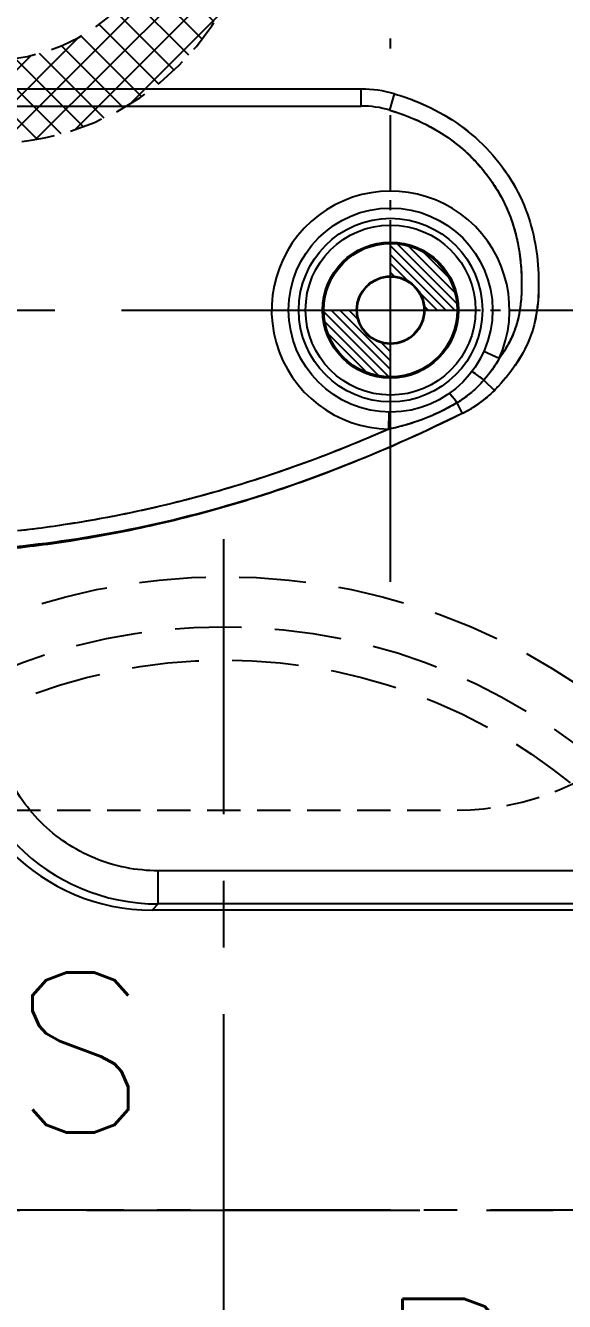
# Model space of a CAD drawing. Header units: millimetres. Extents: x 29875 to 31218, y -21313 to -20364.
# Drawn here: x 30588.87 to 30605.04, y -20619.98 to -20581.7 of the extents above; entities that cross this region are included whole.
import ezdxf

# ---------------------------------------------------------------- set-up
doc = ezdxf.new("R2010")
doc.units = ezdxf.units.MM
doc.header["$LTSCALE"] = 8
for name, pattern in [('CENTER', [2, 1.25, -0.25, 0.25, -0.25]), ('CENTER2', [1.125, 0.75, -0.125, 0.125, -0.125]), ('HIDDEN', [0.375, 0.25, -0.125]), ('HIDDEN2', [0.1875, 0.125, -0.0625])]:
    doc.linetypes.add(name, pattern=pattern)
doc.layers.get('DEFPOINTS').update_dxf_attribs({"color": 6})
for name, color, linetype in [('Cav-cor', 30, 'Continuous'), ('CL', 1, 'Continuous'), ('PIN', 5, 'Continuous'), ('PRODUCT', 1, 'Continuous'), ('SP', 3, 'Continuous'), ('WT', 4, 'Continuous')]:
    doc.layers.add(name, color=color, linetype=linetype)
doc.layers.add('dim', color=3, linetype='Continuous', lineweight=15)
doc.styles.get("Standard").update_dxf_attribs({"font": 'txt.shx', "width": 0.8, "bigfont": 'chineset.shx'})
doc.dimstyles.new('ISO-25', dxfattribs={"dimtxt": 5, "dimasz": 4, "dimexe": 0.3, "dimexo": 0.3, "dimtad": 0, "dimzin": 1, "dimdsep": 46, "dimtxsty": 'Standard', "dimcen": 0, "dimclrd": 3, "dimclre": 3, "dimclrt": 3, "dimazin": 0, "dimtfac": 1, "dimtofl": 0, "dimtmove": 0, "dimatfit": 0, "dimfxl": 0, "dimarcsym": 0})

# ---------------------------------------------------------------- blocks, each defined once
blk = doc.blocks.new('20160827.135622')
at = {"layer": 'SP', "linetype": 'CENTER'}
for p, q in [((0, -20.125), (0, 20.125)), ((-20.125, 0), (20.125, 0))]:
    blk.add_line(p, q, dxfattribs=at)
at = {"layer": 'SP', "linetype": 'HIDDEN'}
for radius in [19, 17.5, 16.5]:
    blk.add_circle((0, 0), radius, dxfattribs=at)
at = {"layer": 'SP'}
for s, p in [('S', (-6.365, 2.328)), ('P', (4.536, -7.457))]:
    blk.add_text(s, height=4.796, dxfattribs=at).set_placement(p)
blk = doc.blocks.new('20150513.114820')
at = {"layer": 'WT', "linetype": 'Continuous'}
h = blk.add_hatch(dxfattribs=at)
h.set_pattern_fill('ANSI37', color=125, scale=5, angle=270, style=0)
h.set_pattern_definition([(315, (23425.0146, -23957.4168), (0.441941738, 0.441941738), []), (45, (23425.0146, -23957.4168), (-0.441941738, 0.441941738), [])])
h.paths.add_polyline_path([(8, 0), (5.5, 0, 1), (-5.5, 0), (-8, 0, -1)])
h.paths.add_polyline_path([(-8, 0), (-5.5, 0, 0.414214), (0, -5.5, 0.414214), (5.5, 0), (8, 0, -0.414214), (0, -8, -0.414214)])
at = {"layer": 'WT', "color": 125, "linetype": 'CENTER2', "ltscale": 0.4}
for p, q in [((0, 8.788), (0, -8.788)), ((8.788, 0), (-8.788, 0))]:
    blk.add_line(p, q, dxfattribs=at)
at = {"layer": 'WT', "color": 125, "linetype": 'HIDDEN2'}
for radius in [8, 5.5, 4]:
    blk.add_circle((0, 0), radius, dxfattribs=at)
blk = doc.blocks.new('*D27718')
at = {"layer": 'DEFPOINTS', "color": 0}
for p in [(30587.82, -20524.239), (30651.21, -20524.239), (30619.82, -20722.239)]:
    blk.add_point(p, dxfattribs=at)
at = {"layer": 'dim', "color": 3, "lineweight": -2}
for p, q in [((30588.12, -20524.239), (30651.51, -20524.239)), ((30651.21, -20528.239), (30651.21, -20613.947)), ((30651.21, -20718.239), (30651.21, -20632.53)), ((30620.12, -20722.239), (30651.51, -20722.239))]:
    blk.add_line(p, q, dxfattribs=at)
at = {"layer": 'dim', "color": 3}
for points in [[(30651.877, -20528.239), (30650.544, -20528.239), (30651.21, -20524.239)], [(30650.544, -20718.239), (30651.877, -20718.239), (30651.21, -20722.239)]]:
    blk.add_solid(points, dxfattribs=at)
at = {"layer": 'dim', "color": 3, "insert": (30651.21, -20623.239), "char_height": 5, "attachment_point": 5, "rotation": 90}
blk.add_mtext('198.00', dxfattribs=at)

msp = doc.modelspace()

# ---------------------------------------------------------------- hatches: boundary and pattern name
at = {"layer": 'PIN', "linetype": 'Continuous'}
h = msp.add_hatch(dxfattribs=at)
h.set_pattern_fill('ANSI31', color=61, scale=1.5, angle=90, style=0)
h.set_pattern_definition([(135, (30365.11065, -20895.86717), (-0.13258252, -0.13258252), [])])
h.paths.add_polyline_path([(30600.82, -20590.239), (30601.82, -20590.239, 0.414214), (30599.82, -20588.239), (30599.82, -20589.239, -0.414214)])
h.paths.add_polyline_path([(30599.82, -20592.239), (30599.82, -20591.239, -0.414214), (30598.82, -20590.239), (30597.82, -20590.239, 0.414214)])

# ---------------------------------------------------------------- linework, layer by layer
at = {"linetype": 'HIDDEN2'}
msp.add_lwpolyline([(30569.82, -20583.239), (30569.82, -20597.239, 0.414214), (30577.82, -20605.239), (30601.82, -20605.239, 0.414214), (30609.82, -20597.239), (30609.82, -20583.239, 0.414214), (30601.82, -20575.239), (30577.82, -20575.239, 0.414214)], format="xyb", close=True, dxfattribs=at)
at = {"layer": 'Cav-cor', "color": 241}
for p, q in [((30598.939, -20583.609), (30574.014, -20583.609)), ((30598.939, -20584.119), (30598.939, -20583.609)), ((30599.794, -20584.24), (30599.936, -20583.751)), ((30577.216, -20584.119), (30598.939, -20584.119)), ((30603.08, -20591.694), (30602.614, -20591.486)), ((30602.621, -20592.338), (30602.935, -20592.647)), ((30599.77, -20593.808), (30599.777, -20593.298)), ((30601.812, -20593.021), (30601.969, -20593.34)), ((30609.97, -20607.06), (30592.85, -20607.06)), ((30592.85, -20608.056), (30592.85, -20607.06)), ((30592.85, -20608.056), (30592.667, -20608.239)), ((30610.153, -20608.239), (30592.667, -20608.239)), ((30609.97, -20608.056), (30592.85, -20608.056))]:
    msp.add_line(p, q, dxfattribs=at)
for radius in [3.06, 2.754, 2.55, 2.04, 1.02]:
    msp.add_circle((30599.82, -20590.239), radius, dxfattribs=at)
for centre, radius, start, end in [((30598.939, -20587.179), 3.57, 73.7791, 90), ((30598.939, -20587.179), 3.06, 73.7791, 90), ((30599.82, -20590.239), 3.57, 335.9342, 269.1955), ((30600.103, -20590.174), 3.32, 300.9747, 319.3262), ((30600.399, -20590.131), 3.572, 296.3448, 315.7101), ((30592.851, -20602.077), 5.978, 180.0144, 269.9856)]:
    msp.add_arc(centre, radius, start, end, dxfattribs=at)
msp.add_ellipse((30592.713, -20602.216), major_axis=(4.275, 4.275), ratio=0.992433, start_param=-3.923193, end_param=-2.359993, dxfattribs=at)
for points, knots in [([(30599.936, -20583.751), (30600.171, -20583.819), (30601.143, -20584.159), (30602.7, -20585.15), (30603.996, -20587.098), (30604.34, -20589.155), (30604.167, -20591.071), (30603.45, -20592.108), (30602.99, -20592.59), (30602.956, -20592.625)], [0, 0, 0, 0, 0.065021, 0.27328, 0.484932, 0.670353, 0.825373, 0.986981, 1, 1, 1, 1]), ([(30599.794, -20584.24), (30600.171, -20584.35), (30600.908, -20584.64), (30601.74, -20585.179), (30602.321, -20585.712), (30602.707, -20586.16), (30603.04, -20586.648), (30603.315, -20587.173), (30603.522, -20587.727), (30603.661, -20588.302), (30603.738, -20588.887), (30603.762, -20589.478), (30603.733, -20590.068), (30603.643, -20590.553), (30603.517, -20590.926), (30603.353, -20591.284), (30603.195, -20591.535), (30603.08, -20591.694)], [0, 0, 0, 0, 0.124998, 0.249932, 0.312474, 0.37501, 0.437536, 0.500054, 0.562563, 0.625068, 0.687572, 0.750077, 0.812569, 0.875028, 0.90628, 0.937533, 1, 1, 1, 1]), ([(30602.621, -20592.338), (30602.597, -20592.321), (30602.551, -20592.286), (30602.484, -20592.237), (30602.424, -20592.192), (30602.371, -20592.154), (30602.333, -20592.126), (30602.307, -20592.108), (30602.292, -20592.098), (30602.281, -20592.09), (30602.272, -20592.084), (30602.267, -20592.082), (30602.264, -20592.08), (30602.264, -20592.08)], [0, 0, 0, 0, 0.201462, 0.392129, 0.564888, 0.714387, 0.835946, 0.885065, 0.925825, 0.957841, 0.980928, 0.994967, 1, 1, 1, 1]), ([(30601.812, -20593.021), (30601.783, -20592.982), (30601.742, -20592.926), (30601.689, -20592.857), (30601.656, -20592.815), (30601.629, -20592.782), (30601.608, -20592.758), (30601.594, -20592.745), (30601.588, -20592.739), (30601.585, -20592.738), (30601.584, -20592.739)], [0, 0, 0, 0, 0.399715, 0.572006, 0.719056, 0.837619, 0.924728, 0.978626, 0.993043, 1, 1, 1, 1]), ([(30601.812, -20593.021), (30601.497, -20593.208), (30600.836, -20593.531), (30600.129, -20593.739), (30599.77, -20593.808)], [0, 0, 0, 0, 0.500106, 1, 1, 1, 1]), ([(30601.984, -20593.332), (30600.88, -20593.879), (30598.632, -20594.891), (30595.139, -20596.11), (30591.541, -20596.974), (30589.096, -20597.306), (30587.869, -20597.407)], [0, 0, 0, 0, 0.25002, 0.50002, 0.750012, 1, 1, 1, 1]), ([(30599.77, -20593.808), (30598.884, -20594.197), (30597.089, -20594.918), (30594.323, -20595.802), (30591.497, -20596.465), (30589.583, -20596.758), (30588.623, -20596.866)], [0, 0, 0, 0, 0.250016, 0.500019, 0.750014, 1, 1, 1, 1]), ([(30592.85, -20607.06), (30592.524, -20607.06), (30591.871, -20606.996), (30590.93, -20606.712), (30590.063, -20606.249), (30589.302, -20605.626), (30588.679, -20604.866), (30588.217, -20603.998), (30587.932, -20603.057), (30587.869, -20602.404), (30587.869, -20602.079)], [0, 0, 0, 0, 0.124999, 0.25, 0.375, 0.5, 0.625, 0.75, 0.875001, 1, 1, 1, 1])]:
    msp.add_open_spline(points, degree=3, knots=knots, dxfattribs=at)
msp.add_open_spline([(30603.08, -20591.694), (30602.948, -20591.923), (30602.793, -20592.139), (30602.621, -20592.338)], degree=3, dxfattribs=at)
at = {"layer": 'CL', "color": 6, "linetype": 'CENTER'}
for p, q in [((30599.82, -20598.389), (30599.82, -20582.088)), ((30559.742, -20590.239), (30607.97, -20590.239))]:
    msp.add_line(p, q, dxfattribs=at)
at = {"layer": 'CL', "color": 7, "linetype": 'CENTER', "ltscale": 0.5}
msp.add_line((30727.82, -20617.239), (30377.82, -20617.239), dxfattribs=at)
at = {"layer": 'PIN', "color": 61, "linetype": 'CENTER2', "ltscale": 0.3}
for p, q in [((30599.82, -20594.739), (30599.82, -20585.739)), ((30595.32, -20590.239), (30604.32, -20590.239))]:
    msp.add_line(p, q, dxfattribs=at)
at = {"layer": 'PIN', "color": 61}
for radius in [2, 1]:
    msp.add_circle((30599.82, -20590.239), radius, dxfattribs=at)
at = {"layer": 'PRODUCT'}
for p, q in [((30598.939, -20583.609), (30574.014, -20583.609)), ((30598.939, -20584.119), (30598.939, -20583.609)), ((30599.794, -20584.24), (30599.936, -20583.751)), ((30577.216, -20584.119), (30598.939, -20584.119)), ((30603.08, -20591.694), (30602.614, -20591.486)), ((30602.621, -20592.338), (30602.935, -20592.647)), ((30599.77, -20593.808), (30599.777, -20593.298)), ((30601.812, -20593.021), (30601.971, -20593.344))]:
    msp.add_line(p, q, dxfattribs=at)
for radius in [3.06, 2.754, 2.55, 2.04, 1.02]:
    msp.add_circle((30599.82, -20590.239), radius, dxfattribs=at)
for centre, radius, start, end in [((30598.939, -20587.179), 3.57, 73.7791, 90), ((30598.939, -20587.179), 3.06, 73.7791, 90), ((30599.82, -20590.239), 3.57, 335.9342, 269.1955)]:
    msp.add_arc(centre, radius, start, end, dxfattribs=at)
for points, start_tangent, end_tangent in [([(30599.936, -20583.751), (30600.628, -20583.993), (30602.579, -20585.264), (30603.881, -20587.24), (30604.261, -20589.277), (30604.031, -20590.995), (30603.058, -20592.518), (30602.935, -20592.647)], (0.960192, -0.279342), (-0.701414, -0.712754)), ([(30599.794, -20584.24), (30600.78, -20584.621), (30601.581, -20585.095), (30602.214, -20585.621), (30602.701, -20586.17), (30603.066, -20586.714), (30603.33, -20587.238), (30603.511, -20587.732), (30603.628, -20588.193), (30603.7, -20588.619), (30603.738, -20589.009), (30603.753, -20589.364), (30603.749, -20589.684), (30603.73, -20589.973), (30603.698, -20590.23), (30603.655, -20590.457), (30603.603, -20590.661), (30603.54, -20590.852), (30603.462, -20591.044), (30603.362, -20591.246), (30603.236, -20591.464), (30603.08, -20591.694)], (0.960181, -0.279378), (-0.58768, -0.809093)), ([(30603.08, -20591.694), (30602.951, -20591.903), (30602.799, -20592.117), (30602.621, -20592.338)], (-0.499462, -0.866336), (-0.652292, -0.757968)), ([(30602.621, -20592.338), (30602.482, -20592.235), (30602.368, -20592.151), (30602.291, -20592.097), (30602.264, -20592.08)], (-0.800087, 0.599884), (-0.601827, -0.798627)), ([(30602.621, -20592.338), (30602.376, -20592.594), (30602.105, -20592.823), (30601.812, -20593.021)], (-0.651759, -0.758426), (-0.85734, -0.51475)), ([(30601.812, -20593.021), (30601.699, -20592.87), (30601.618, -20592.77), (30601.584, -20592.739)], (-0.588302, 0.808642), (-0.817442, -0.576011)), ([(30602.935, -20592.647), (30602.482, -20593.036), (30601.971, -20593.344)], (-0.701432, -0.712736), (-0.896615, -0.442812)), ([(30602.958, -20592.623), (30602.935, -20592.647)], (-0.697933, -0.716163), (-0.701414, -0.712754)), ([(30602.996, -20592.583), (30602.958, -20592.623)], (-0.692097, -0.721804), (-0.697933, -0.716163)), ([(30601.812, -20593.021), (30601.46, -20593.216), (30601.131, -20593.374), (30600.824, -20593.503), (30600.542, -20593.604), (30600.284, -20593.685), (30600.032, -20593.752), (30599.77, -20593.808)], (-0.859089, -0.511826), (-0.982085, -0.188438)), ([(30601.971, -20593.344), (30598.676, -20594.821), (30595.619, -20595.913), (30592.8, -20596.673), (30590.216, -20597.168), (30588.039, -20597.438)], (-0.896607, -0.442827), (-0.995673, -0.092927)), ([(30599.77, -20593.808), (30597.232, -20594.829), (30594.851, -20595.613), (30592.624, -20596.19), (30590.55, -20596.597), (30588.623, -20596.866)], (-0.91565, -0.401977), (-0.993823, -0.110979))]:
    msp.add_spline(points, degree=3, dxfattribs=dict(at, start_tangent=start_tangent, end_tangent=end_tangent))

# ---------------------------------------------------------------- block references
at = {"layer": 'dim'}
msp.add_blockref('20160827.135622', (30594.82, -20617.239), dxfattribs=at)
at = {"layer": 'WT', "xscale": -1, "rotation": 90}
msp.add_blockref('20150513.114820', (30587.82, -20577.239), dxfattribs=at)

# ---------------------------------------------------------------- dimensions: what is measured, and where the dimension line sits
at = {"layer": 'dim'}
dim = msp.add_linear_dim(base=(30651.21, -20524.239), p1=(30619.82, -20722.239), p2=(30587.82, -20524.239), angle=90, dimstyle='ISO-25', dxfattribs=at)
dim.commit()
dim.dimension.update_dxf_attribs({"geometry": '*D27718', "text_midpoint": (30651.21, -20623.239)})

doc.saveas('drawing.dxf')
